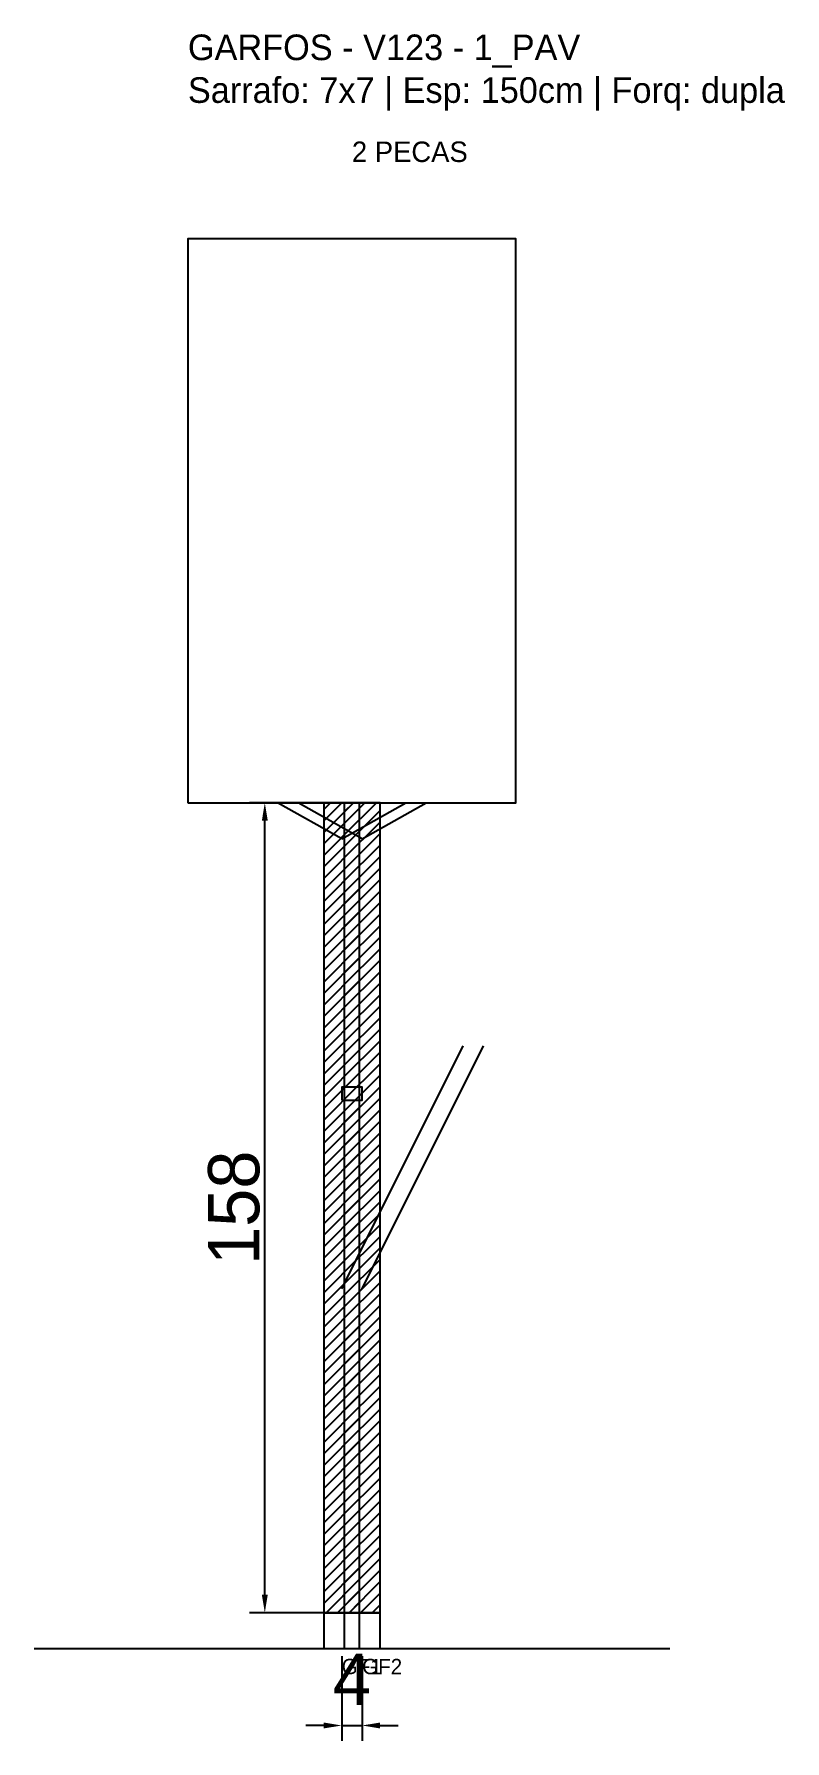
# Model space of a CAD drawing. Header units: metres. Extents: x -30 to 116, y -25 to 308.
import ezdxf

# ---------------------------------------------------------------- set-up
doc = ezdxf.new("R2010")
doc.units = ezdxf.units.M
for name, color, linetype in [('BARRA_ANCORAGEM', 1, 'Continuous'), ('COTA', 241, 'Continuous'), ('GARFOS OK', 3, 'Continuous'), ('NOME DA VIGA', 6, 'Continuous'), ('SARR_7x7', 40, 'Continuous'), ('TIRAS REESCORAMENTO', 252, 'Continuous'), ('VIGAS', 3, 'Continuous')]:
    doc.layers.add(name, color=color, linetype=linetype)
doc.dimstyles.new('EZ DXF', dxfattribs={"dimtxt": 10, "dimasz": 3.5, "dimexe": 3, "dimexo": 1.5, "dimgap": 1, "dimtad": 1, "dimdec": 1, "dimdsep": 46, "dimcen": 2.5, "dimazin": 3, "dimtfac": 1, "dimtmove": 0, "dimatfit": 3})

msp = doc.modelspace()

# ---------------------------------------------------------------- hatches: boundary and pattern name
at = {"layer": 'COTA'}
h = msp.add_hatch(dxfattribs=at)
h.set_pattern_fill('ANSI31', scale=0.5)
h.paths.add_polyline_path([(26.5, 0), (33.5, 0), (33.5, 158), (26.5, 158)])
h = msp.add_hatch(dxfattribs=at)
h.set_pattern_fill('ANSI31', scale=0.5)
h.paths.add_polyline_path([(30.490205, 0), (37.490205, 0), (37.490205, 158), (30.490205, 158)])

# ---------------------------------------------------------------- linework, layer by layer
at = {"layer": 'BARRA_ANCORAGEM'}
for p, q in [((30, 63.2), (53.7, 110.6)), ((33.990205, 63.2), (57.690205, 110.6))]:
    msp.add_line(p, q, dxfattribs=at)
at = {"layer": 'GARFOS OK'}
for p, q in [((30, 151), (17.5, 158)), ((17.5, 158), (42.5, 158)), ((33.990205, 151), (21.490205, 158)), ((21.490205, 158), (46.490205, 158)), ((30, 151), (42.5, 158)), ((33.990205, 151), (46.490205, 158))]:
    msp.add_line(p, q, dxfattribs=at)
at = {"layer": 'GARFOS OK', "linetype": 'CONTINUOUS'}
msp.add_line((-30, -7), (93.990205, -7), dxfattribs=at)
at = {"layer": 'GARFOS OK'}
for points in [[(26.5, 0), (33.5, 0), (33.5, 158), (26.5, 158), (26.5, 0)], [(30.490205, 0), (37.490205, 0), (37.490205, 158), (30.490205, 158), (30.490205, 0)]]:
    msp.add_lwpolyline(points, dxfattribs=at)
at = {"layer": 'SARR_7x7'}
for points in [[(26.5, -7), (33.5, -7), (33.5, 0), (26.5, 0), (26.5, -7)], [(30.490205, -7), (37.490205, -7), (37.490205, 0), (30.490205, 0), (30.490205, -7)]]:
    msp.add_lwpolyline(points, dxfattribs=at)
at = {"layer": 'TIRAS REESCORAMENTO'}
msp.add_lwpolyline([(30, 100), (33.990205, 100), (33.990205, 102.5), (30, 102.5), (30, 100)], dxfattribs=at)
at = {"layer": 'VIGAS'}
msp.add_lwpolyline([(0, 158), (63.990205, 158), (63.990205, 268), (0, 268), (0, 158)], dxfattribs=at)

# ---------------------------------------------------------------- texts
at = {"layer": 'NOME DA VIGA'}
for s, height, p in [('2 PECAS', 4, (31.995102, 283)), ('GF1', 3, (30, -12)), ('GF2', 3, (33.990205, -12))]:
    msp.add_text(s, height=height, dxfattribs=at).set_placement(p)
at = {"layer": 'NOME DA VIGA', "insert": (0, 293), "char_height": 5, "attachment_point": 7}
msp.add_mtext('GARFOS - V123 - 1_PAV\\PSarrafo: 7x7 | Esp: 150cm | Forq: dupla', dxfattribs=at)

# ---------------------------------------------------------------- dimensions: what is measured, and where the dimension line sits
at = {"layer": 'COTA'}
msp.add_linear_dim(base=(15, 0), p1=(30, 0), p2=(30, 158), angle=90, dimstyle='EZ DXF', dxfattribs=at).render()
msp.add_linear_dim(base=(30, -22), p1=(30, -7), p2=(33.990205, -7), dimstyle='EZ DXF', dxfattribs=at).render()

doc.saveas('drawing.dxf')
